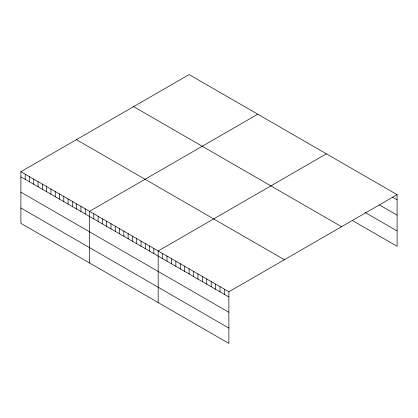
<?xml version="1.0" encoding="UTF-8"?>
<svg xmlns="http://www.w3.org/2000/svg" width="418" height="418" viewBox="0 0 418 418"><rect width="100%" height="100%" fill="white"/><g stroke="black" fill="none" stroke-linecap="round" stroke-linejoin="round"><path stroke-width="0.63" d="M20.9 171.709L228.876 291.78L228.876 343.418L20.9 223.343L20.9 171.709L189.124 74.582L397.1 194.657L397.1 246.291L352.907 220.777M257.76 114.208L89.53 211.33L89.53 262.969M326.39 153.829L158.161 250.957L158.161 302.59M228.876 291.78L397.1 194.657M392.68 197.249L397.1 199.804M379.424 204.94L397.1 215.145M365.06 212.454L397.1 230.95M133.614 106.632L341.584 226.708M76.416 139.654L284.386 259.73M20.9 176.856L228.876 296.926M20.9 192.196L228.876 312.267M20.9 208.002L228.876 328.078M224.456 289.23L224.456 294.376M220.035 286.675L220.035 291.827M215.615 284.125L215.615 289.272M211.194 281.575L211.194 286.722M206.774 279.02L206.774 284.172M202.359 276.47L202.359 281.617M197.939 273.921L197.939 279.067M193.518 271.366L193.518 276.517M189.098 268.816L189.098 273.962M184.678 266.266L184.678 271.413M180.257 263.711L180.257 268.863M175.842 261.161L175.842 266.308M171.422 258.611L171.422 263.758M167.001 256.056L167.001 261.208M162.581 253.507L162.581 258.653M153.871 248.48L153.871 253.627M149.581 246.003L149.581 251.15M145.292 243.527L145.292 248.673M141.007 241.05L141.007 246.197M136.717 238.573L136.717 243.72M132.428 236.097L132.428 241.243M128.138 233.62L128.138 238.767M123.848 231.144L123.848 236.29M119.558 228.667L119.558 233.814M115.269 226.19L115.269 231.337M110.979 223.714L110.979 228.86M106.689 221.237L106.689 226.384M102.4 218.76L102.4 223.907M98.11 216.284L98.11 221.43M93.82 213.807L93.82 218.954M85.241 208.854L85.241 214M80.951 206.377L80.951 211.524M76.661 203.9L76.661 209.047M72.371 201.424L72.371 206.57M68.082 198.947L68.082 204.094M63.792 196.47L63.792 201.622M59.508 193.994L59.508 199.146M55.218 191.517L55.218 196.669M50.928 189.04L50.928 194.192M46.638 186.564L46.638 191.716M42.349 184.092L42.349 189.239M38.059 181.616L38.059 186.762M33.769 179.139L33.769 184.286M29.479 176.662L29.479 181.809M25.19 174.186L25.19 179.332"/></g></svg>
